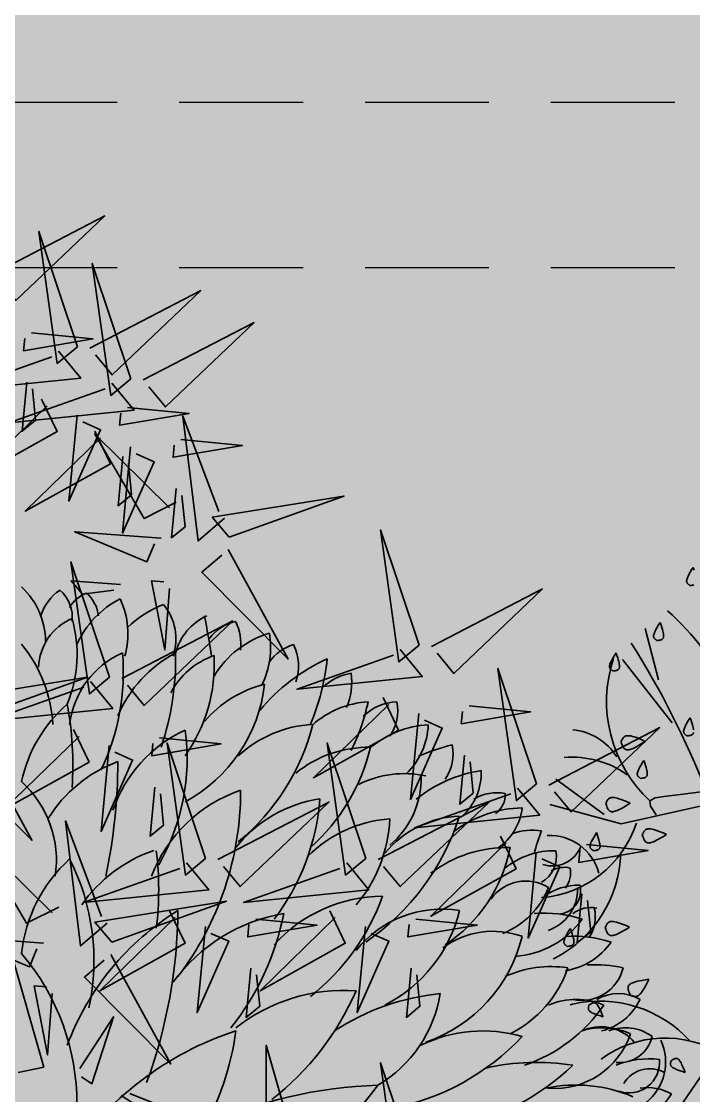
# Model space of a CAD drawing. Header units: millimetres. Extents: x 0 to 59560, y 0 to 21447.
# Drawn here: x 11248 to 11655, y 10538 to 11188 of the extents above; entities that cross this region are included whole.
import ezdxf

# ---------------------------------------------------------------- set-up
doc = ezdxf.new("R2010")
doc.units = ezdxf.units.MM
doc.header["$LTSCALE"] = 150
doc.linetypes.add('DASHED', pattern=[0.75, 0.5, -0.25])
doc.layers.add('ad-Elevation 10', color=8, linetype='Continuous')
doc.layers.add('ad-Landscape', color=7, linetype='Continuous', lineweight=35, true_color=0x007f00)
doc.layers.add('ad-Landscape 2', color=7, linetype='Continuous', lineweight=35, true_color=0x264c00)

# ---------------------------------------------------------------- blocks, each defined once
blk = doc.blocks.new('$ZCDB_AUDIT_GENERATED_1E96FD')
at = {"layer": 'ad-Landscape 2'}
for points in [[(597.3, 1300.4), (739.2, 1374), (625.7, 1265.9), (604.4, 1291.8)], [(704.4, 1206.5), (655.1, 1354.1), (678.6, 1185.2), (704.4, 1206.5)], [(772.7, 1165.6), (723.3, 1313.2), (746.9, 1144.3), (772.7, 1165.6)], [(720.2, 1205), (862.1, 1278.5), (748.6, 1170.5), (727.3, 1196.4)], [(788.4, 1164.1), (930.3, 1237.6), (816.9, 1129.6), (795.5, 1155.5)], [(645.6, 1224.3), (724.2, 1216.7), (635.4, 1201.5), (637, 1217.2)], [(680.1, 1200.9), (708.6, 1166.4), (548.3, 1150.2), (671.5, 1193.8)], [(748.4, 1160), (776.8, 1125.5), (616.6, 1109.3), (739.8, 1152.9)], [(639.6, 1161.5), (633.5, 1098.6), (650.8, 1112.8), (646.7, 1152.8)], [(658.4, 1139.6), (678.2, 1098), (569.2, 1037.1), (665.5, 1130.9)], [(768.4, 1128.9), (847.1, 1121.3), (758.3, 1106.1), (759.8, 1121.8)], [(704, 1119.3), (693.5, 1009.2), (734, 1100.5), (711.2, 1110.6)], [(892.5, 987.3), (858.6, 958.2), (839.1, 1118), (885.2, 995.8)], [(726.6, 1098.6), (746.5, 1057), (637.5, 996.2), (733.8, 1090)], [(830.7, 1007.8), (789.5, 987.1), (726.4, 1094.8), (822.2, 1000.5)], [(836.7, 1088), (915.3, 1080.4), (826.6, 1065.2), (828.1, 1080.9)], [(772.3, 1078.4), (761.8, 968.3), (802.3, 1059.6), (779.4, 1069.7)], [(762.4, 1066), (756.4, 1003.1), (773.6, 1017.3), (769.5, 1057.4)], [(830.7, 1025.1), (824.7, 962.2), (841.9, 976.4), (837.8, 1016.5)], [(898.5, 963.1), (1045.1, 1015.5), (876.7, 988.5), (898.5, 963.1)], [(811.3, 961.7), (701, 970), (793.1, 931.4), (802.8, 954.4)], [(1141.3, 824.7), (1092, 972.3), (1115.5, 803.4), (1141.3, 824.7)], [(897.3, 947.3), (973.8, 807), (863.4, 918.2), (888.9, 940.1)], [(745.4, 783.8), (696, 931.4), (719.6, 762.5), (745.4, 783.8)], [(759.2, 902.3), (696.2, 907), (710.8, 890.1), (750.8, 895)], [(822.2, 897.5), (816.2, 818.8), (799.2, 907.2), (815, 906)], [(1157.1, 823.2), (1299, 896.7), (1185.5, 788.7), (1164.2, 814.6)], [(761.1, 782.3), (903, 855.8), (789.6, 747.8), (768.2, 773.7)], [(1117, 819.1), (1145.4, 784.6), (985.2, 768.4), (1108.4, 812)], [(570.9, 731.3), (717.4, 783.7), (549, 756.7), (570.9, 731.3)], [(1291.5, 647.4), (1242.1, 795), (1265.7, 626.1), (1291.5, 647.4)], [(721.1, 778.2), (749.5, 743.7), (589.3, 727.5), (712.5, 771.1)], [(1095.3, 757.7), (1115.1, 716.2), (1006.1, 655.3), (1102.4, 749.1)], [(1205.3, 747.1), (1283.9, 739.5), (1195.2, 724.3), (1196.7, 740)], [(1140.9, 737.5), (1130.4, 627.4), (1170.9, 718.7), (1148, 728.8)], [(569.7, 715.5), (646.1, 575.2), (535.8, 686.4), (561.2, 708.3)], [(699.3, 716.8), (719.2, 675.2), (610.2, 614.4), (706.4, 708.2)], [(1307.2, 645.9), (1449.1, 719.5), (1335.7, 611.4), (1314.3, 637.3)], [(809.4, 706.2), (888, 698.6), (799.3, 683.4), (800.8, 699.1)], [(745, 696.6), (734.5, 586.5), (774.9, 677.8), (752.1, 687.9)], [(868.3, 552), (818.9, 699.6), (842.4, 530.7), (868.3, 552)], [(1073.1, 552), (1023.7, 699.6), (1047.2, 530.7), (1073.1, 552)], [(1199.3, 684.2), (1193.3, 621.3), (1210.5, 635.5), (1206.4, 675.6)], [(803.4, 643.3), (797.4, 580.4), (814.6, 594.6), (810.5, 634.7)], [(1267.2, 641.9), (1295.6, 607.4), (1135.4, 591.1), (1258.6, 634.8)], [(884, 550.5), (1025.9, 624), (912.4, 516), (891.1, 541.8)], [(1088.8, 550.5), (1230.7, 624), (1117.2, 516), (1095.9, 541.8)], [(742.3, 469.2), (708.4, 440), (688.9, 599.9), (735, 477.6)], [(1245.4, 580.5), (1265.3, 538.9), (1156.3, 478), (1252.6, 571.9)], [(680.5, 489.6), (639.3, 469), (576.2, 576.7), (672, 482.3)], [(1355.5, 569.8), (1434.1, 562.2), (1345.4, 547), (1346.9, 562.7)], [(1291.1, 560.2), (1280.6, 450.1), (1321.1, 541.4), (1298.2, 551.6)], [(843.9, 546.4), (872.4, 511.9), (712.1, 495.7), (835.3, 539.3)], [(1048.7, 546.4), (1077.2, 511.9), (916.9, 495.7), (1040.1, 539.3)], [(748.4, 444.9), (894.9, 497.3), (726.5, 470.3), (748.4, 444.9)], [(1349.5, 506.9), (1343.5, 444), (1360.7, 458.2), (1356.6, 498.3)], [(822.2, 485), (842, 443.4), (733.1, 382.6), (829.3, 476.4)], [(1027, 485), (1046.8, 443.4), (937.9, 382.6), (1034.1, 476.4)], [(932.3, 474.4), (1010.9, 466.8), (922.2, 451.6), (923.7, 467.3)], [(1137.1, 474.4), (1215.7, 466.8), (1126.9, 451.6), (1128.4, 467.3)], [(867.9, 464.7), (857.4, 354.7), (897.8, 446), (875, 456.1)], [(1072.7, 464.7), (1062.1, 354.7), (1102.6, 446), (1079.8, 456.1)], [(661.1, 443.6), (550.9, 451.8), (643, 413.2), (652.6, 436.3)], [(617.5, 275.9), (618.2, 435.7), (661.3, 285.1), (628.5, 278.2)], [(747.2, 429.2), (823.6, 288.8), (713.3, 400), (738.7, 421.9)], [(926.3, 411.5), (920.3, 348.6), (937.5, 362.8), (933.4, 402.9)], [(1131.1, 411.5), (1125, 348.6), (1142.3, 362.8), (1138.2, 402.9)], [(672.1, 379.4), (666.1, 300.6), (649, 389), (664.8, 387.8)], [(707.3, 283.4), (750.5, 349.5), (722.8, 263.8), (709.6, 272.4)], [(945.2, 153.2), (945.8, 313), (988.9, 162.4), (956.1, 155.5)], [(1141.3, 142.9), (1092, 290.5), (1115.5, 121.6), (1141.3, 142.9)], [(760.2, 248.9), (813.2, 214.4), (808.6, 236.2), (771.2, 251.2)]]:
    blk.add_lwpolyline(points, dxfattribs=at)
blk = doc.blocks.new('$ZCDB_AUDIT_GENERATED_1E8F09')
at = {"layer": 'ad-Landscape 2'}
for centre, radius, start, end in [((-0.3234, 3.905), 0.4767, 0.43757, 47.26134), ((0.4137, 3.9807), 0.3046, 123.60504, 162.90266), ((0.0961, 4.0625), 0.2274, 352.72717, 49.06653), ((0.4908, 4.0166), 0.2139, 111.17004, 149.58437), ((0.9056, 3.6412), 0.6057, 117.26946, 155.9728), ((0.2663, 4.0457), 0.2252, 6.24095, 49.15573), ((0.1425, 3.9552), 0.5349, 344.79318, 24.80951), ((1.1804, 3.4536), 0.743, 111.85939, 132.96772), ((0.6413, 3.9243), 0.3417, 341.32537, 39.82068), ((0.4664, 3.7254), 0.3595, 113.70561, 176.94873), ((-0.4847, 3.8253), 0.8385, 337.72257, 15.86731), ((1.3268, 3.7443), 0.3576, 114.32176, 165.62043), ((-5.8663, 2.673), 7.168, 9.16665, 11.24033), ((1.4147, 3.7701), 0.2686, 101.04015, 144.95778), ((1.0529, 3.8878), 0.3429, 353.89465, 25.17772), ((1.7595, 3.3631), 0.6247, 106.91169, 148.74233), ((1.0337, 3.8696), 0.5516, 334.54713, 9.51441), ((-0.6722, 3.3341), 0.8727, 3.00382, 39.60588), ((0.8731, 3.3135), 0.5704, 113.73132, 173.32768), ((-0.8101, 3.7172), 1.4584, 334.44417, 4.66194), ((1.3701, 3.1096), 0.824, 118.22031, 156.78041), ((-0.7845, 3.7974), 1.7654, 341.38853, 1.24523), ((1.8213, 3.5993), 0.3023, 107.3992, 143.67876), ((1.4522, 3.7508), 0.3106, 341.21289, 26.18085), ((1.383, 3.3555), 0.488, 108.81739, 152.56245), ((0.2113, 3.764), 1.0157, 324.84978, 3.01888), ((2.4444, 2.7002), 1.2047, 114.47438, 140.38238), ((0.4659, 3.9514), 1.4875, 337.29257, 354.02748), ((2.1581, 3.3546), 0.3559, 99.63085, 133.13709), ((1.6924, 3.6508), 0.4098, 336.38924, 7.6723), ((0.5792, 3.7449), 0.9742, 298.34437, 353.53312), ((1.7238, 2.9221), 0.7346, 103.90804, 139.61338), ((0.8762, 2.8295), 0.8955, 130.78874, 168.03806), ((-1.7398, 3.1245), 2.0667, 355.95212, 10.67856), ((2.2394, 2.9434), 0.5806, 93.32513, 131.66362), ((0.9147, 3.7961), 1.3196, 333.78136, 348.06114), ((2.4029, 3.194), 0.3293, 92.31458, 133.75489), ((2.1061, 3.4684), 0.2887, 325.35935, 10.9222), ((0.4879, 3.7225), 1.408, 309.24822, 345.91322), ((1.8961, 2.6169), 0.7641, 93.18845, 132.61455), ((2.6219, 2.7574), 0.6207, 93.06665, 130.22411), ((2.1285, 3.3962), 0.4606, 314.41683, 357.63522), ((1.4049, 2.5545), 0.8684, 114.71609, 161.31222), ((-0.2948, 3.161), 1.349, 329.98702, 7.7695), ((2.2078, 2.5037), 0.7304, 88.94937, 129.1849), ((1.0136, 3.5245), 1.2421, 311.60195, 346.47297), ((3.0457, 2.0047), 1.2814, 103.71524, 113.85648), ((2.4584, 3.1948), 0.2887, 325.35935, 10.9222), ((0.9142, 2.3228), 0.8735, 110.1808, 148.59513), ((-2.889, 3.1417), 3.5018, 347.99481, 0.01757), ((3.0549, 2.2322), 0.863, 98.61282, 128.97622), ((2.5541, 3.0699), 0.3719, 312.03902, 2.39813), ((-0.4533, 2.5144), 0.6755, 351.39169, 47.83501), ((2.4357, 2.4238), 0.6427, 77.61453, 116.92393), ((1.9988, 3.0323), 0.5442, 309.31962, 1.75138), ((1.6974, 2.079), 0.9321, 108.99145, 158.98533), ((-0.5421, 2.9513), 1.9362, 322.58851, 0.26845), ((3.0253, 2.6704), 0.2744, 78.73381, 122.02457), ((2.0257, 2.069), 0.8461, 98.57089, 141.50718), ((0.4415, 3.0214), 1.4626, 322.92796, 355.46028), ((2.9291, 2.9329), 0.15, 306.19039, 2.52975), ((3.2048, 2.0899), 0.7587, 91.41505, 126.15667), ((2.8327, 2.8868), 0.3555, 304.28194, 353.79297), ((2.4021, 1.9593), 0.8207, 94.0733, 134.87713), ((1.4468, 2.8141), 0.8978, 319.49244, 357.69907), ((1.3292, 3.2587), 1.5303, 304.25441, 342.40951), ((2.8129, 2.1522), 0.6446, 92.21829, 140.84358), ((3.255, 2.3074), 0.3987, 82.27272, 109.05896), ((4.7109, 2.1806), 1.4962, 159.58638, 165.44635), ((1.1439, 1.6998), 0.9279, 108.94949, 145.08343), ((-1.1102, 2.3286), 1.9834, 352.86966, 7.13034), ((3.0882, 1.8014), 0.7945, 88.44815, 127.52814), ((2.167, 2.7765), 0.9598, 303.44945, 349.14185), ((3.387, 2.0873), 0.4877, 88.40112, 129.1706), ((3.2185, 2.5369), 0.186, 299.00554, 11.76376), ((0.9472, 1.8177), 0.9527, 132.26313, 173.77864), ((-0.9729, 1.8753), 1.4339, 347.8862, 26.84023), ((3.4542, 2.3019), 0.1679, 76.81907, 120.10983), ((3.3252, 2.438), 0.1695, 323.72347, 9.28631), ((3.2095, 2.1093), 0.2729, 57.84483, 144.60114), ((2.8672, 2.5356), 0.5252, 291.97187, 338.1743), ((3.5474, 1.9775), 0.3785, 89.04584, 126.1809), ((3.4098, 2.3203), 0.1483, 278.29705, 13.9033), ((2.3006, 1.3581), 0.9275, 90.17163, 138.26071), ((0.9565, 2.7668), 1.425, 308.22789, 340.26694), ((1.8918, 0.7397), 1.7085, 121.62819, 159.52537), ((-2.2619, 2.2221), 3.2578, 339.85746, 359.51365), ((2.6751, 1.5084), 0.6953, 80.6567, 141.71751), ((1.8936, 2.412), 0.9205, 297.11773, 346.33164), ((3.6227, 2.031), 0.1831, 77.9287, 128.85753), ((3.4132, 2.1554), 0.2388, 327.68239, 13.24524), ((1.856, 1.0904), 1.1017, 99.73184, 143.96094), ((0.0127, 2.4992), 1.6882, 321.43671, 348.97151), ((3.104, 2.4748), 0.5733, 273.62657, 324.23647), ((3.3241, 1.386), 0.7926, 71.98772, 94.43369), ((3.0021, 1.5187), 0.5438, 70.20197, 126.22103), ((2.2585, 2.2572), 0.9551, 289.25986, 346.25719), ((3.5079, 1.2176), 0.814, 72.47778, 93.23616), ((3.3942, 2.2431), 0.4369, 278.92704, 325.21519), ((-1.1235, 0.9635), 1.4762, 319.56784, 40.43216), ((3.6458, 0.9704), 0.8788, 77.92659, 92.99743), ((3.3701, 1.1333), 0.7046, 81.24696, 114.39648), ((2.7888, 2.0624), 0.7268, 296.20301, 341.32918), ((3.5663, 1.8937), 0.2709, 257.55099, 346.34539), ((2.0528, 0.5755), 1.111, 86.04844, 128.35019), ((0.5036, 2.3877), 1.7715, 307.95541, 336.59015), ((2.8127, 0.1703), 1.5025, 95.62532, 123.13317), ((1.8408, 1.8007), 0.8356, 300.6803, 350.69519), ((3.799, 1.3868), 0.2788, 60.36234, 119.63766), ((2.8723, 2.1694), 1.0147, 288.93763, 325.3584), ((3.5309, 1.1863), 0.4429, 66.56317, 113.43683), ((3.6025, 1.7876), 0.3701, 283.9638, 334.63628), ((3.6986, 1.0203), 0.4283, 65.59747, 107.58932), ((3.8429, 1.1634), 0.2852, 53.28378, 111.64538), ((2.0051, -0.5207), 2.0521, 108.22121, 146.63555), ((-0.278, 1.6321), 1.6541, 305.14588, 352.92903), ((2.0704, 2.4383), 1.5297, 280.87998, 316.84474), ((2.935, 0.5362), 0.8919, 73.64007, 116.08119), ((3.3934, 1.5704), 0.508, 265.63715, 341.63434), ((3.8061, 1.4393), 0.2126, 263.93136, 347.1466), ((3.9905, 0.7068), 0.5437, 82.71659, 112.35425), ((3.867, 1.2266), 0.1934, 249.40402, 5.81334), ((2.5206, 2.2177), 1.411, 279.65865, 314.4053), ((3.2785, -0.1985), 1.4267, 80.74511, 103.04309), ((2.3551, -1.8074), 2.8907, 91.74206, 114.32586), ((0.1824, 2.6175), 2.5892, 296.37959, 323.62907), ((3.5292, 0.1698), 0.9139, 66.6856, 101.98272), ((3.8058, 1.2269), 0.3858, 278.11277, 328.84912), ((3.9828, 0.7528), 0.3143, 60.83495, 98.40667)]:
    blk.add_arc(centre, radius, start, end, dxfattribs=at)
blk = doc.blocks.new('$ZCDB_AUDIT_GENERATED_1E9983')
at = {"layer": 'ad-Landscape', "linetype": 'Continuous'}
for p, q in [((72.2, 376.9), (16.7, 336.4)), ((150.2, 271.7), (93.3, 199)), ((134.4, 222.4), (119.1, 163.4))]:
    blk.add_line(p, q, dxfattribs=at)
for points in [[(326.6, 591.6), (193.3, 662.6), (145.5, 732.7)], [(148.9, 659.8), (148.8, 660.3), (148.7, 660.9), (148.5, 661.4), (148.4, 661.9), (148.4, 662.4), (148.3, 662.9), (148.3, 663.3), (148.3, 663.8), (148.3, 664.3), (148.4, 664.7), (148.6, 665.1), (148.8, 665.6), (149.1, 666), (149.5, 666.5), (150, 666.9), (150.7, 667.4), (151.4, 667.9), (152.4, 668.4), (153.6, 669), (155.1, 669.7), (156.9, 670.4), (159.2, 671.2), (161.9, 672.1), (165.2, 673.1)], [(148.9, 659.8), (150.1, 659), (151.1, 658.3), (152, 657.8), (152.7, 657.5), (153.3, 657.2), (153.9, 657.1), (154.4, 657), (154.9, 657), (155.3, 657), (155.8, 657.1), (156.2, 657.3), (156.6, 657.5), (157.1, 657.8), (157.5, 658.1), (158, 658.6), (158.5, 659.3), (159.1, 660), (159.6, 660.9), (160.3, 662.1), (161, 663.5), (161.8, 665.3), (162.8, 667.5), (163.9, 670.1), (165.2, 673.1)], [(54.6, 595.9), (54.5, 596.4), (54.4, 596.9), (54.3, 597.4), (54.2, 597.9), (54.1, 598.4), (54, 598.9), (54, 599.4), (54, 599.9), (54.1, 600.3), (54.2, 600.8), (54.3, 601.2), (54.5, 601.6), (54.8, 602.1), (55.2, 602.5), (55.8, 603), (56.4, 603.5), (57.2, 604), (58.1, 604.5), (59.3, 605.1), (60.8, 605.7), (62.7, 606.4), (64.9, 607.2), (67.7, 608.2), (70.9, 609.2)], [(54.6, 595.9), (55.8, 595), (56.8, 594.4), (57.7, 593.9), (58.4, 593.5), (59.1, 593.3), (59.6, 593.2), (60.1, 593.1), (60.6, 593.1), (61, 593.1), (61.5, 593.2), (61.9, 593.3), (62.4, 593.5), (62.8, 593.8), (63.3, 594.2), (63.8, 594.7), (64.2, 595.3), (64.8, 596.1), (65.3, 597), (66, 598.2), (66.7, 599.6), (67.5, 601.4), (68.5, 603.5), (69.6, 606.1), (70.9, 609.2)], [(101.8, 583.9), (101, 582.1), (100.4, 580.5), (100, 579.2), (99.7, 578.1), (99.5, 577.1), (99.5, 576.3), (99.6, 575.6), (99.7, 575), (99.8, 574.4), (100.1, 573.8), (100.4, 573.2), (100.8, 572.6), (101.3, 572.1), (102, 571.6), (102.8, 571.1), (103.8, 570.6), (105, 570.1), (106.4, 569.5), (108.1, 569), (110.2, 568.5), (112.7, 568), (115.7, 567.4), (119.2, 566.8), (123.2, 566.2)], [(101.8, 583.9), (102.5, 584.3), (103.2, 584.6), (103.9, 584.9), (104.5, 585.2), (105.2, 585.4), (105.9, 585.7), (106.5, 585.8), (107.2, 585.9), (107.8, 586), (108.4, 586), (109.1, 585.9), (109.7, 585.7), (110.4, 585.4), (111.1, 585), (111.9, 584.4), (112.8, 583.7), (113.7, 582.8), (114.7, 581.6), (115.7, 580.2), (116.9, 578.4), (118.3, 576.1), (119.8, 573.4), (121.4, 570.1), (123.2, 566.2)], [(29.7, 528.4), (29.3, 528.1), (28.8, 527.7), (28.4, 527.4), (28, 527.1), (27.6, 526.8), (27.2, 526.4), (26.9, 526.1), (26.6, 525.7), (26.4, 525.4), (26.2, 525), (26, 524.5), (25.9, 524.1), (25.8, 523.5), (25.8, 522.9), (25.9, 522.2), (26.1, 521.5), (26.4, 520.6), (26.7, 519.6), (27.3, 518.3), (28, 516.9), (28.9, 515.1), (30.1, 513), (31.6, 510.6), (33.4, 507.7)], [(29.7, 528.4), (31.1, 528.2), (32.3, 528.1), (33.3, 527.9), (34.1, 527.7), (34.7, 527.5), (35.2, 527.2), (35.7, 526.9), (36, 526.6), (36.4, 526.3), (36.6, 526), (36.9, 525.6), (37.1, 525.1), (37.2, 524.6), (37.3, 524), (37.4, 523.3), (37.4, 522.5), (37.3, 521.6), (37.1, 520.6), (36.8, 519.3), (36.4, 517.7), (35.9, 515.8), (35.2, 513.5), (34.4, 510.8), (33.4, 507.7)], [(73.3, 506.8), (73.9, 508.7), (74.4, 510.3), (75, 511.6), (75.5, 512.6), (76, 513.4), (76.5, 514.1), (77, 514.6), (77.5, 515), (78, 515.3), (78.6, 515.6), (79.2, 515.9), (79.9, 516), (80.6, 516.1), (81.5, 516), (82.4, 515.9), (83.5, 515.6), (84.7, 515.2), (86.1, 514.7), (87.8, 514), (89.7, 513), (92, 511.8), (94.6, 510.3), (97.6, 508.5), (101.1, 506.3)], [(73.3, 506.8), (73.6, 506), (73.9, 505.4), (74.2, 504.7), (74.6, 504), (74.9, 503.4), (75.3, 502.8), (75.6, 502.3), (76, 501.8), (76.5, 501.3), (77, 500.9), (77.5, 500.5), (78.1, 500.3), (78.9, 500), (79.7, 499.9), (80.7, 499.8), (81.8, 499.8), (83, 499.9), (84.5, 500.2), (86.3, 500.6), (88.4, 501.2), (90.9, 502), (93.8, 503.1), (97.2, 504.5), (101.1, 506.3)], [(59.8, 418.5), (59.3, 418.2), (58.9, 417.9), (58.4, 417.5), (58, 417.2), (57.7, 416.9), (57.3, 416.6), (57, 416.2), (56.7, 415.9), (56.4, 415.5), (56.2, 415.1), (56, 414.7), (55.9, 414.2), (55.9, 413.7), (55.9, 413), (56, 412.4), (56.1, 411.6), (56.4, 410.7), (56.8, 409.7), (57.3, 408.5), (58, 407), (59, 405.2), (60.2, 403.2), (61.6, 400.7), (63.4, 397.8)], [(59.8, 418.5), (61.2, 418.4), (62.4, 418.2), (63.3, 418), (64.1, 417.8), (64.8, 417.6), (65.3, 417.3), (65.7, 417), (66.1, 416.8), (66.4, 416.4), (66.7, 416.1), (66.9, 415.7), (67.1, 415.3), (67.3, 414.7), (67.4, 414.1), (67.4, 413.5), (67.4, 412.7), (67.3, 411.8), (67.1, 410.7), (66.9, 409.4), (66.5, 407.8), (66, 405.9), (65.3, 403.7), (64.5, 401), (63.4, 397.8)], [(115.9, 400.4), (116.5, 402.3), (117.1, 403.9), (117.6, 405.2), (118.1, 406.2), (118.6, 407), (119.1, 407.7), (119.6, 408.2), (120.1, 408.6), (120.6, 408.9), (121.2, 409.2), (121.8, 409.5), (122.5, 409.6), (123.2, 409.7), (124.1, 409.6), (125, 409.5), (126.1, 409.2), (127.3, 408.9), (128.8, 408.3), (130.4, 407.6), (132.3, 406.6), (134.6, 405.4), (137.2, 403.9), (140.2, 402.1), (143.7, 399.9)], [(115.9, 400.4), (116.2, 399.6), (116.5, 399), (116.8, 398.3), (117.2, 397.6), (117.5, 397), (117.9, 396.4), (118.2, 395.9), (118.7, 395.4), (119.1, 394.9), (119.6, 394.5), (120.1, 394.1), (120.7, 393.9), (121.5, 393.6), (122.3, 393.5), (123.3, 393.4), (124.4, 393.4), (125.7, 393.5), (127.2, 393.8), (128.9, 394.2), (131, 394.8), (133.5, 395.6), (136.4, 396.7), (139.8, 398.1), (143.7, 399.9)], [(239.1, 354.8), (91.7, 387.5), (9.7, 365.3)], [(74, 364.4), (74.6, 366.3), (75.2, 367.9), (75.7, 369.2), (76.2, 370.3), (76.7, 371.1), (77.2, 371.7), (77.7, 372.2), (78.2, 372.6), (78.7, 373), (79.3, 373.3), (79.9, 373.5), (80.6, 373.7), (81.3, 373.7), (82.2, 373.7), (83.1, 373.5), (84.2, 373.3), (85.4, 372.9), (86.9, 372.4), (88.5, 371.6), (90.4, 370.7), (92.7, 369.5), (95.3, 368), (98.3, 366.2), (101.8, 364)], [(263, 334.1), (222.6, 344.1), (189.3, 350.2), (162.9, 353.6), (143.5, 355.7), (130.8, 357.8), (124.7, 361.2), (125.1, 367.3), (131.9, 377.4)], [(74, 364.4), (74.3, 363.7), (74.6, 363), (74.9, 362.3), (75.3, 361.7), (75.6, 361.1), (76, 360.5), (76.3, 359.9), (76.8, 359.4), (77.2, 359), (77.7, 358.6), (78.2, 358.2), (78.8, 357.9), (79.6, 357.7), (80.4, 357.5), (81.4, 357.5), (82.5, 357.5), (83.8, 357.6), (85.3, 357.8), (87, 358.2), (89.1, 358.8), (91.6, 359.7), (94.5, 360.8), (97.9, 362.2), (101.8, 364)], [(113.9, 335.5), (113.5, 335.2), (113, 334.9), (112.6, 334.6), (112.2, 334.2), (111.8, 333.9), (111.5, 333.6), (111.2, 333.2), (110.9, 332.9), (110.6, 332.5), (110.4, 332.1), (110.2, 331.7), (110.1, 331.2), (110.1, 330.7), (110.1, 330.1), (110.2, 329.4), (110.3, 328.6), (110.6, 327.7), (111, 326.7), (111.5, 325.5), (112.2, 324), (113.2, 322.3), (114.4, 320.2), (115.8, 317.7), (117.6, 314.8)], [(113.9, 335.5), (115.4, 335.4), (116.6, 335.2), (117.5, 335), (118.3, 334.8), (119, 334.6), (119.5, 334.3), (119.9, 334.1), (120.3, 333.8), (120.6, 333.4), (120.9, 333.1), (121.1, 332.7), (121.3, 332.3), (121.5, 331.7), (121.6, 331.2), (121.6, 330.5), (121.6, 329.7), (121.5, 328.8), (121.3, 327.7), (121.1, 326.4), (120.7, 324.8), (120.2, 322.9), (119.5, 320.7), (118.6, 318), (117.6, 314.8)], [(91.5, 293.4), (92.1, 295.4), (92.7, 297), (93.2, 298.2), (93.7, 299.3), (94.2, 300.1), (94.7, 300.7), (95.2, 301.2), (95.7, 301.7), (96.2, 302), (96.8, 302.3), (97.4, 302.5), (98.1, 302.7), (98.8, 302.7), (99.7, 302.7), (100.6, 302.6), (101.7, 302.3), (102.9, 301.9), (104.4, 301.4), (106, 300.7), (107.9, 299.7), (110.2, 298.5), (112.8, 297), (115.8, 295.2), (119.3, 293)], [(91.5, 293.4), (91.8, 292.7), (92.1, 292), (92.4, 291.4), (92.8, 290.7), (93.1, 290.1), (93.5, 289.5), (93.8, 289), (94.3, 288.4), (94.7, 288), (95.2, 287.6), (95.7, 287.2), (96.3, 286.9), (97.1, 286.7), (97.9, 286.6), (98.9, 286.5), (100, 286.5), (101.3, 286.6), (102.8, 286.8), (104.5, 287.2), (106.6, 287.8), (109.1, 288.7), (112, 289.8), (115.4, 291.2), (119.3, 293)], [(167.1, 286.6), (166.7, 286.3), (166.2, 286), (165.8, 285.7), (165.4, 285.3), (165, 285), (164.7, 284.7), (164.3, 284.3), (164.1, 284), (163.8, 283.6), (163.6, 283.2), (163.4, 282.8), (163.3, 282.3), (163.2, 281.8), (163.3, 281.2), (163.4, 280.5), (163.5, 279.7), (163.8, 278.8), (164.2, 277.8), (164.7, 276.6), (165.4, 275.1), (166.4, 273.4), (167.5, 271.3), (169, 268.8), (170.8, 265.9)], [(167.1, 286.6), (168.6, 286.5), (169.7, 286.3), (170.7, 286.1), (171.5, 285.9), (172.2, 285.7), (172.7, 285.4), (173.1, 285.2), (173.5, 284.9), (173.8, 284.6), (174.1, 284.2), (174.3, 283.8), (174.5, 283.4), (174.7, 282.9)], [(174.7, 279.9), (174.5, 278.8), (174.3, 277.5), (173.9, 275.9), (173.3, 274), (172.7, 271.8), (171.8, 269.1), (170.8, 265.9)], [(82.1, 212.1), (81.6, 211.7), (81.2, 211.4), (80.8, 211.1), (80.4, 210.8), (80, 210.5), (79.6, 210.1), (79.3, 209.8), (79, 209.4), (78.7, 209), (78.5, 208.6), (78.4, 208.2), (78.2, 207.7), (78.2, 207.2), (78.2, 206.6), (78.3, 205.9), (78.5, 205.2), (78.7, 204.3), (79.1, 203.2), (79.6, 202), (80.4, 200.6), (81.3, 198.8), (82.5, 196.7), (84, 194.3), (85.8, 191.4)], [(82.1, 212.1), (83.5, 211.9), (84.7, 211.8), (85.7, 211.6), (86.5, 211.4), (87.1, 211.1), (87.6, 210.9), (88, 210.6), (88.4, 210.3), (88.7, 210), (89, 209.6), (89.3, 209.3), (89.5, 208.8), (89.6, 208.3), (89.7, 207.7), (89.8, 207), (89.7, 206.2), (89.6, 205.3), (89.5, 204.2), (89.2, 202.9), (88.8, 201.4), (88.3, 199.5), (87.6, 197.2), (86.8, 194.5), (85.8, 191.4)], [(132.7, 177.1), (132.2, 176.8), (131.8, 176.5), (131.4, 176.1), (131, 175.8), (130.6, 175.5), (130.2, 175.2), (129.9, 174.8), (129.6, 174.5), (129.4, 174.1), (129.1, 173.7), (129, 173.3), (128.9, 172.8), (128.8, 172.2), (128.8, 171.6), (128.9, 171), (129.1, 170.2), (129.3, 169.3), (129.7, 168.3), (130.3, 167.1), (131, 165.6), (131.9, 163.8), (133.1, 161.8), (134.6, 159.3), (136.4, 156.4)], [(132.7, 177.1), (134.1, 177), (135.3, 176.8), (136.3, 176.6), (137.1, 176.4), (137.7, 176.2), (138.2, 175.9), (138.7, 175.6), (139, 175.4), (139.3, 175), (139.6, 174.7), (139.9, 174.3), (140.1, 173.9), (140.2, 173.3), (140.3, 172.7), (140.4, 172.1), (140.3, 171.3), (140.3, 170.4), (140.1, 169.3), (139.8, 168), (139.4, 166.4), (138.9, 164.5), (138.2, 162.3), (137.4, 159.6), (136.4, 156.4)], [(170.6, 113.9), (170.1, 113.6), (169.7, 113.3), (169.3, 113), (168.9, 112.7), (168.5, 112.3), (168.1, 112), (167.8, 111.7), (167.5, 111.3), (167.3, 110.9), (167, 110.5), (166.9, 110.1), (166.8, 109.6), (166.7, 109.1), (166.7, 108.5), (166.8, 107.8), (167, 107), (167.2, 106.2), (167.6, 105.1), (168.2, 103.9), (168.9, 102.4), (169.8, 100.7), (171, 98.6), (172.5, 96.1), (174.3, 93.2)], [(170.6, 113.9), (172, 113.8), (173.2, 113.6), (174.2, 113.5), (175, 113.2)], [(175.3, 96.4), (174.3, 93.2)]]:
    blk.add_lwpolyline(points, dxfattribs=at)
for centre, radius, start, end in [((83.4, 661.2), 59.2, 335.0444, 51.6546), ((124.5, 703.8), 35, 211.1943, 298.9324), ((142.2, 758), 124.4, 233.6853, 301.3784), ((67, 731.1), 139.9, 257.0811, 317.7415), ((68.4, 671), 50.4, 248.5531, 320.17), ((1.1, 443.7), 155, 77.0811, 78.0944), ((88, 678.8), 155, 241.3469, 242.3602), ((-48.8, 417.6), 139.9, 1.6998, 62.3602), ((-8.7, 462.4), 50.4, 359.2713, 70.8882), ((-9.2, 348.3), 124.4, 18.0629, 85.7559), ((9.1, 460.1), 59.2, 267.7867, 344.3968), ((12.6, 401), 35, 20.5089, 108.247), ((230.2, 247.1), 155.4, 132.7556, 198.6371), ((-760.6, 724.4), 1021, 327.7895, 338.4969), ((35.1, 421.5), 110.4, 265.3254, 305.1537), ((29.3, 347.2), 67.9, 275.7611, 327.6837), ((-51, 364.4), 295.6, 311.5008, 334.7886)]:
    blk.add_arc(centre, radius, start, end, dxfattribs=at)
blk = doc.blocks.new('zw$CCAF')
at = {"transparency": 33554610}
h = blk.add_hatch(dxfattribs=at)
h.set_pattern_fill('DOTS', color=35, scale=20, angle=360)
h.set_pattern_definition([(360, (-799802.018, 271331.897), (15.875, 31.75), [0, -31.75])])
h.paths.add_polyline_path([(787.5, -2567.5), (3252.5, -2567.5), (3252.5, -462.5), (787.5, -462.5)])
at = {"layer": 'ad-Elevation 10', "linetype": 'DASHED'}
for points in [[(0, -943.33), (4040, -943.33)], [(0, -1043.33), (4040, -1043.33)]]:
    blk.add_lwpolyline(points, dxfattribs=at)
at = {"xscale": 95.10164028446887, "yscale": 95.10164028446887, "zscale": 95.10164028446887, "rotation": 359.9999999999996}
blk.add_blockref('$ZCDB_AUDIT_GENERATED_1E8F09', (1929.57, -1641.46), dxfattribs=at)
at = {"layer": 'ad-Landscape', "linetype": 'Continuous', "xscale": 0.473259546584505, "yscale": 0.473259546584505, "zscale": 0.473259546584505, "rotation": 359.9999999999996}
blk.add_blockref('$ZCDB_AUDIT_GENERATED_1E96FD', (1630.1, -1662.44), dxfattribs=at)
at = {"layer": 'ad-Landscape', "xscale": -0.5272785422807036, "yscale": 0.5272785422807036, "zscale": 0.5272785422807036, "rotation": 179.9999999999999}
blk.add_blockref('$ZCDB_AUDIT_GENERATED_1E9983', (2244.22, -1175.85), dxfattribs=at)
blk = doc.blocks.new('zw$4CF3')
at = {"rotation": 360}
blk.add_blockref('zw$CCAF', (-13280, 8360), dxfattribs=at)

msp = doc.modelspace()

# ---------------------------------------------------------------- block references
msp.add_blockref('zw$4CF3', (22598.8, 3722.27))

doc.saveas('drawing.dxf')
